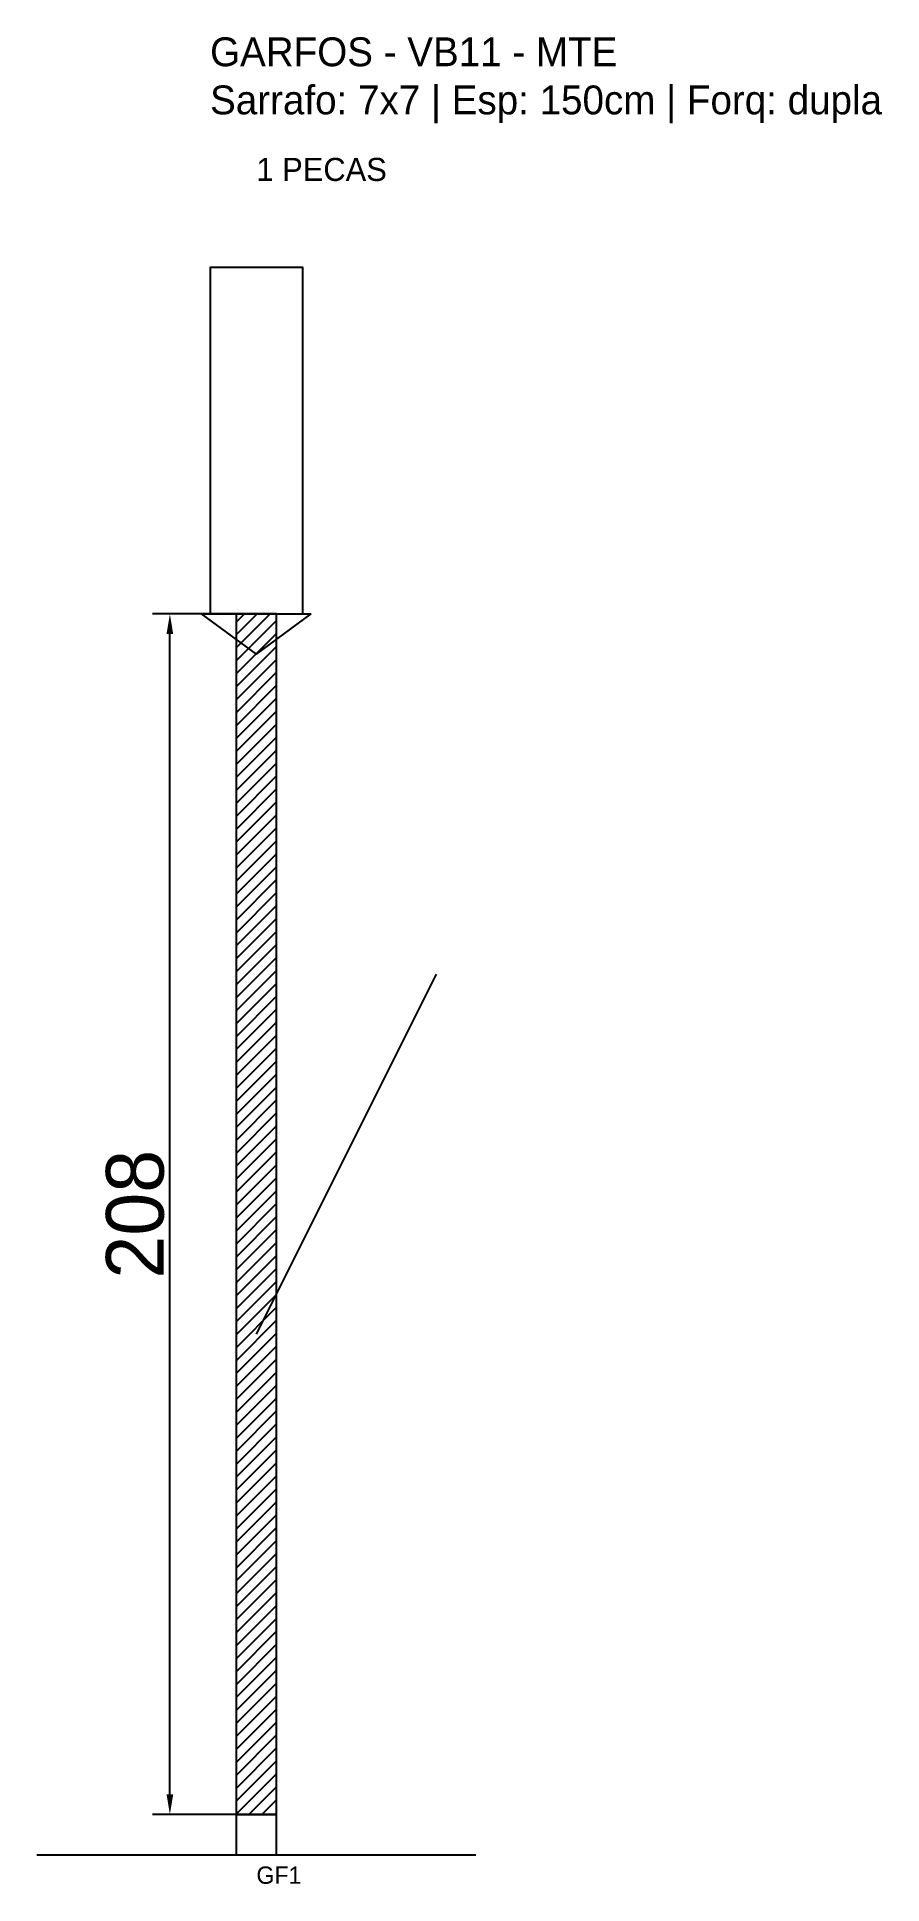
# Model space of a CAD drawing. Header units: metres. Extents: x -30 to 116, y -12 to 308.
import ezdxf

# ---------------------------------------------------------------- set-up
doc = ezdxf.new("R2010")
doc.units = ezdxf.units.M
for name, color, linetype in [('BARRA_ANCORAGEM', 1, 'Continuous'), ('COTA', 241, 'Continuous'), ('GARFOS OK', 3, 'Continuous'), ('NOME DA VIGA', 6, 'Continuous'), ('SARR_7x7', 40, 'Continuous'), ('VIGAS', 3, 'Continuous')]:
    doc.layers.add(name, color=color, linetype=linetype)
doc.dimstyles.new('EZ DXF', dxfattribs={"dimtxt": 10, "dimasz": 3.5, "dimexe": 3, "dimexo": 1.5, "dimgap": 1, "dimtad": 1, "dimdec": 1, "dimdsep": 46, "dimcen": 2.5, "dimazin": 3, "dimtfac": 1, "dimtmove": 0, "dimatfit": 3})

msp = doc.modelspace()

# ---------------------------------------------------------------- hatches: boundary and pattern name
at = {"layer": 'COTA'}
h = msp.add_hatch(dxfattribs=at)
h.set_pattern_fill('ANSI31', scale=0.5)
h.paths.add_polyline_path([(4.538168, 0), (11.538168, 0), (11.538168, 208), (4.538168, 208)])

# ---------------------------------------------------------------- linework, layer by layer
at = {"layer": 'BARRA_ANCORAGEM'}
msp.add_line((8.038168, 83.2), (39.238168, 145.6), dxfattribs=at)
at = {"layer": 'GARFOS OK'}
for p, q in [((8.038168, 201), (-1.461832, 208)), ((-1.461832, 208), (17.538168, 208)), ((8.038168, 201), (17.538168, 208))]:
    msp.add_line(p, q, dxfattribs=at)
at = {"layer": 'GARFOS OK', "linetype": 'CONTINUOUS'}
msp.add_line((-30, -7), (46.076336, -7), dxfattribs=at)
at = {"layer": 'GARFOS OK'}
msp.add_lwpolyline([(4.538168, 0), (11.538168, 0), (11.538168, 208), (4.538168, 208), (4.538168, 0)], dxfattribs=at)
at = {"layer": 'SARR_7x7'}
msp.add_lwpolyline([(4.538168, -7), (11.538168, -7), (11.538168, 0), (4.538168, 0), (4.538168, -7)], dxfattribs=at)
at = {"layer": 'VIGAS'}
msp.add_lwpolyline([(0, 208), (16.076336, 208), (16.076336, 268), (0, 268), (0, 208)], dxfattribs=at)

# ---------------------------------------------------------------- texts
at = {"layer": 'NOME DA VIGA'}
for s, height, p in [('1 PECAS', 4, (8.038168, 283)), ('GF1', 3, (8.038168, -12))]:
    msp.add_text(s, height=height, dxfattribs=at).set_placement(p)
at = {"layer": 'NOME DA VIGA', "insert": (0, 293), "char_height": 5, "attachment_point": 7}
msp.add_mtext('GARFOS - VB11 - MTE\\PSarrafo: 7x7 | Esp: 150cm | Forq: dupla', dxfattribs=at)

# ---------------------------------------------------------------- dimensions: what is measured, and where the dimension line sits
at = {"layer": 'COTA'}
msp.add_linear_dim(base=(-6.961832, 0), p1=(8.038168, 0), p2=(8.038168, 208), angle=90, dimstyle='EZ DXF', dxfattribs=at).render()

doc.saveas('drawing.dxf')
